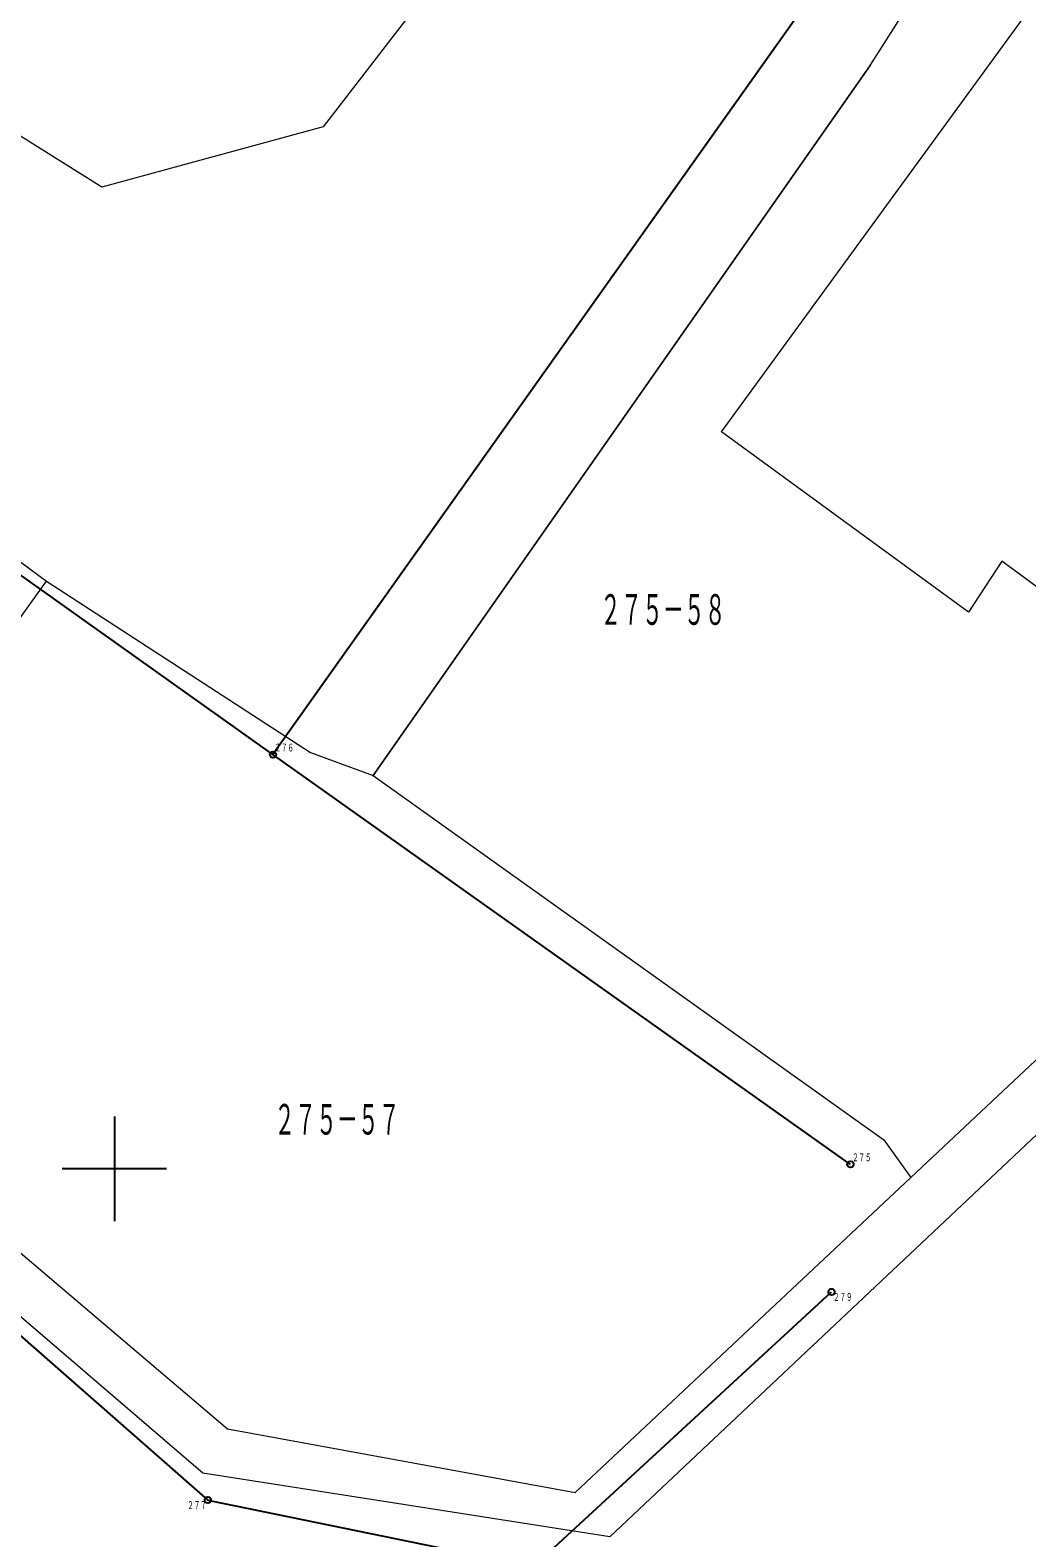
# Model space of a CAD drawing. Units: millimetres on the paper. Extents: x -947 to 759, y -3980 to 320.
# Drawn here: x 265.4 to 313, y -58.5 to 13.6 of the extents above; entities that cross this region are included whole.
import ezdxf
from ezdxf.enums import TextEntityAlignment as Align

# ---------------------------------------------------------------- set-up
doc = ezdxf.new("R2010")
doc.units = ezdxf.units.MM
doc.layers.add('0-6', color=7, linetype='Continuous', lineweight=9)
for name, color, linetype in [('6-3', 5, 'Continuous'), ('6-4', 3, 'Continuous'), ('6-5', 5, 'Continuous'), ('6-6', 5, 'Continuous'), ('6-7', 5, 'Continuous')]:
    doc.layers.add(name, color=color, linetype=linetype)
doc.styles.add('ＭＳ ゴシック', font='')
doc.styles.get('ＭＳ ゴシック').set_extended_font_data('MS Gothic')

msp = doc.modelspace()

# ---------------------------------------------------------------- linework, layer by layer
at = {"layer": '0-6'}
for points in [[(223.362, 139.349), (250.413, 120.909), (293.86, 89.849), (300.706, 84.37), (318.718, 71.59), (319.41, 62.01), (300.936, 36.91), (279.394, 8.971), (268.805, 6.091), (254.174, 15.271), (197.548, 55.57), (157.911, 83.23), (136.98, 98.329), (137.293, 111.029), (169.59, 158.328), (175.627, 166.308), (182.274, 167.848), (183.907, 167.408)], [(223.362, 139.349), (250.413, 120.909), (293.86, 89.849), (300.706, 84.37), (318.718, 71.59), (319.41, 62.01), (300.936, 36.91), (279.394, 8.971), (268.805, 6.091), (254.174, 15.271), (197.548, 55.57), (157.911, 83.23), (136.98, 98.329), (137.293, 111.029), (169.59, 158.328), (175.627, 166.308), (182.274, 167.848), (183.907, 167.408)], [(310.239, -14.229), (298.429, -5.609), (315.402, 17.67), (333.827, 4.411), (318.454, -16.669), (311.839, -11.789)], [(310.239, -14.229), (298.429, -5.609), (315.402, 17.67), (333.827, 4.411), (318.454, -16.669), (311.839, -11.789)]]:
    msp.add_lwpolyline(points, close=True, dxfattribs=at)
for points in [[(319.41, 62.01), (300.936, 36.91), (279.394, 8.971), (268.805, 6.091), (254.174, 15.271), (260.492, 23.69), (252.822, 29.91), (246.191, 21.19), (208.022, 47.99), (213.416, 56.87), (203.668, 64.13), (197.548, 55.57), (157.911, 83.23), (164.658, 93.389), (162.167, 95.209), (156.163, 99.609), (148.922, 89.949), (136.98, 98.329), (137.293, 111.029), (156.988, 139.809), (169.59, 158.328), (175.627, 166.308), (182.274, 167.848)], [(319.41, 62.01), (300.936, 36.91), (279.394, 8.971), (268.805, 6.091), (254.174, 15.271), (260.492, 23.69), (252.822, 29.91), (246.191, 21.19), (208.022, 47.99), (213.416, 56.87), (203.668, 64.13), (197.548, 55.57), (157.911, 83.23), (164.658, 93.389), (162.167, 95.209), (156.163, 99.609), (148.922, 89.949), (136.98, 98.329), (137.293, 111.029), (156.988, 139.809), (169.59, 158.328), (175.627, 166.308), (182.274, 167.848)], [(98.943, 51.43), (122.382, 85.39), (125.78, 86.929), (143.792, 74.57), (165.631, 57.99), (232.121, 12.451), (266.166, -12.749), (278.784, -20.929), (281.786, -22.029), (305.538, 11.911), (314.544, 26.07), (331.485, 50.49), (339.666, 61.15), (348.672, 55.85)], [(98.943, 51.43), (122.382, 85.39), (125.78, 86.929), (143.792, 74.57), (165.631, 57.99), (232.121, 12.451), (266.166, -12.749), (278.784, -20.929), (281.786, -22.029), (305.538, 11.911), (314.544, 26.07), (331.485, 50.49), (339.666, 61.15), (348.672, 55.85)], [(305.538, 11.911), (281.786, -22.029), (306.198, -39.449), (307.485, -41.249)], [(305.538, 11.911), (281.786, -22.029), (306.198, -39.449), (307.485, -41.249)], [(208.055, 5.511), (251.387, -33.369), (274.809, -53.268), (291.436, -56.308), (307.485, -41.249), (341.101, -9.709)], [(208.055, 5.511), (251.387, -33.369), (274.809, -53.268), (291.436, -56.308), (307.485, -41.249), (341.101, -9.709)], [(373.645, -5.969), (372.49, -11.829), (345.538, -9.009), (293.085, -58.428), (273.638, -55.388), (204.08, 4.311)], [(373.645, -5.969), (372.49, -11.829), (345.538, -9.009), (293.085, -58.428), (273.638, -55.388), (204.08, 4.311)], [(251.387, -33.369), (266.166, -12.749), (278.784, -20.929), (281.786, -22.029)], [(251.387, -33.369), (266.166, -12.749), (278.784, -20.929), (281.786, -22.029)]]:
    msp.add_lwpolyline(points, dxfattribs=at)
at = {"layer": '6-3'}
msp.add_line((305.309, 18.845), (276.989, -21.035), dxfattribs=at)
msp.add_lwpolyline([(304.595, -40.625), (276.989, -21.035), (263.94, -11.76), (247.815, -33.815), (273.876, -56.671), (289.43, -59.867), (303.689, -46.72)], dxfattribs=at)
at = {"layer": '6-5'}
for centre in [(276.989, -21.035), (304.595, -40.625), (303.689, -46.72), (273.876, -56.671)]:
    msp.add_circle(centre, 0.15, dxfattribs=at)
at = {"layer": '6-7'}
for p, q in [((269.407, -38.334), (269.407, -43.334)), ((271.907, -40.834), (266.907, -40.834))]:
    msp.add_line(p, q, dxfattribs=at)

# ---------------------------------------------------------------- texts
at = {"layer": '6-4', "style": 'ＭＳ ゴシック', "width": 0.5}
for s, p in [('２７５－５８', (292.631, -15.272)), ('２７５－５７', (277.048, -39.642))]:
    msp.add_text(s, height=1.466, dxfattribs=at).set_placement(p, align=Align.BOTTOM_LEFT)
at = {"layer": '6-6', "style": 'ＭＳ ゴシック', "width": 0.6}
for s, p in [('２７６', (277.069, -20.996)), ('２７５', (304.675, -40.586)), ('２７９', (303.769, -47.259)), ('２７７', (272.896, -57.21))]:
    msp.add_text(s, height=0.3666, dxfattribs=at).set_placement(p, align=Align.BOTTOM_LEFT)

doc.saveas('drawing.dxf')
